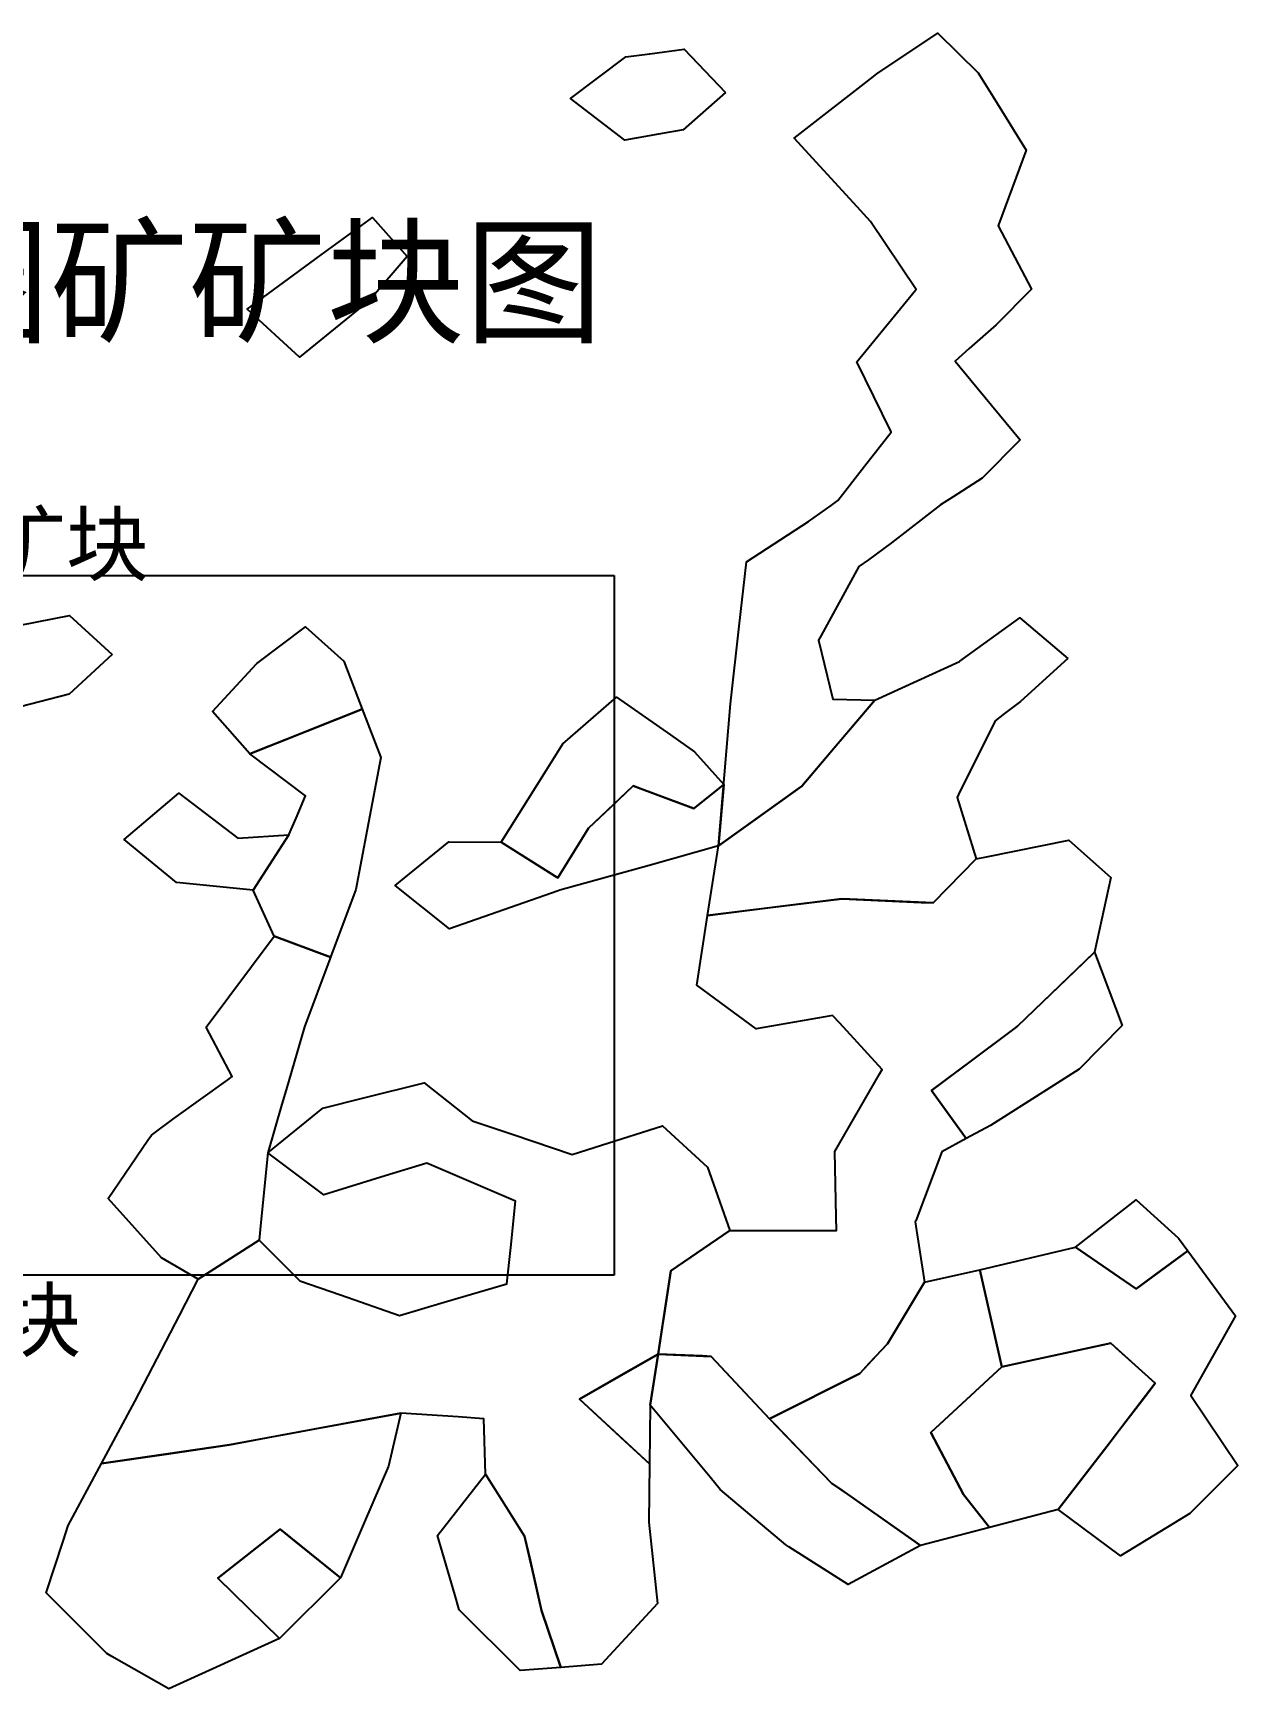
# Model space of a CAD drawing. Header units: metres. Extents: x 469944 to 470089, y 4349673 to 4349766.
# Drawn here: x 470029.5 to 470088.9, y 4349684.6 to 4349766.3 of the extents above; entities that cross this region are included whole.
import ezdxf

# ---------------------------------------------------------------- set-up
doc = ezdxf.new("R2010")
doc.units = ezdxf.units.M
doc.layers.add('综合图_历史矿块', color=7, linetype='Continuous')
doc.styles.add('CN_TTF', font='simsunb.ttf')
picture_1 = doc.add_image_def('image1.png', size_in_pixel=(1052, 908))

msp = doc.modelspace()

# ---------------------------------------------------------------- linework, layer by layer
at = {"layer": '综合图_历史矿块', "color": 9}
for points in [[(470076.078, 4349764.363), (470076.809, 4349763.185), (470078.436, 4349760.56), (470077.085, 4349756.865), (470077.069, 4349756.82), (470078.706, 4349753.693), (470076.96, 4349751.938), (470075.632, 4349750.764), (470074.936, 4349750.149), (470075.712, 4349749.213), (470078.15, 4349746.267), (470076.274, 4349744.365), (470074.841, 4349743.452), (470074.216, 4349743.054), (470071.793, 4349741.178), (470070.658, 4349740.348), (470070.195, 4349740.009), (470068.335, 4349736.613), (470068.203, 4349736.372), (470068.898, 4349733.465), (470070.982, 4349733.419), (470067.368, 4349729.173), (470063.26, 4349726.234), (470063.86, 4349733.23), (470064.29, 4349737.066), (470064.645, 4349740.239), (470067.704, 4349742.233), (470068.817, 4349743.023), (470069.154, 4349743.263), (470070.472, 4349744.954), (470071.79, 4349746.645), (470071.77, 4349746.684), (470070.087, 4349750.109), (470072.986, 4349753.649), (470073.011, 4349753.679), (470070.76, 4349757.041), (470070.106, 4349757.751), (470066.989, 4349761.139), (470070.908, 4349764.19), (470071.091, 4349764.333), (470074.079, 4349766.329), (470076.078, 4349764.363)], [(470063.616, 4349763.404), (470061.52, 4349761.557), (470060.297, 4349761.341), (470058.644, 4349761.051), (470055.963, 4349763.107), (470058.686, 4349765.16), (470059.875, 4349765.313), (470061.562, 4349765.53), (470063.616, 4349763.404)], [(470047.9, 4349755.313), (470046.114, 4349753.214), (470045.4, 4349752.633), (470042.59, 4349750.344), (470040.019, 4349752.71), (470043.351, 4349755.163), (470043.473, 4349755.252), (470046.186, 4349757.226), (470047.9, 4349755.313)], [(470033.355, 4349735.675), (470031.226, 4349733.718), (470028.814, 4349733.083), (470026.366, 4349736.637), (470031.254, 4349737.598), (470033.355, 4349735.675)], [(470044.776, 4349735.344), (470045.689, 4349732.969), (470043.277, 4349732.012), (470042.918, 4349731.87), (470040.148, 4349730.771), (470038.295, 4349732.851), (470040.473, 4349735.204), (470040.488, 4349735.221), (470042.888, 4349737.042), (470044.776, 4349735.344)], [(470080.5, 4349735.473), (470078.161, 4349733.35), (470077.371, 4349732.751), (470076.908, 4349732.4), (470075.108, 4349728.763), (470075.037, 4349728.619), (470075.981, 4349725.587), (470073.853, 4349723.413), (470069.735, 4349723.593), (470069.347, 4349723.61), (470066.035, 4349723.204), (470062.724, 4349722.798), (470063.26, 4349726.234), (470067.327, 4349729.144), (470067.368, 4349729.173), (470069.175, 4349731.296), (470070.705, 4349733.094), (470070.982, 4349733.419), (470073.072, 4349734.375), (470075.161, 4349735.331), (470075.171, 4349735.338), (470078.131, 4349737.48), (470080.5, 4349735.473)], [(470046.602, 4349730.595), (470045.932, 4349727.037), (470045.376, 4349724.078), (470044.124, 4349720.737), (470041.344, 4349721.778), (470040.307, 4349724.047), (470042.068, 4349726.779), (470042.421, 4349727.602), (470042.887, 4349728.688), (470040.148, 4349730.771), (470045.689, 4349732.969), (470046.602, 4349730.595)], [(470060.891, 4349731.706), (470062.08, 4349730.872), (470063.519, 4349729.254), (470062.046, 4349728.072), (470059.484, 4349729.025), (470059.05, 4349729.187), (470057.913, 4349728.108), (470056.857, 4349727.106), (470055.344, 4349724.648), (470052.534, 4349726.402), (470054.758, 4349729.953), (470055.576, 4349731.26), (470058.239, 4349733.565), (470060.891, 4349731.706)], [(470039.55, 4349726.611), (470042.068, 4349726.779), (470040.307, 4349724.047), (470036.529, 4349724.421), (470033.935, 4349726.538), (470036.64, 4349728.833), (470039.55, 4349726.611)], [(470063.26, 4349726.234), (470059.847, 4349725.264), (470055.436, 4349724.034), (470055.349, 4349724.01), (470049.988, 4349722.137), (470047.32, 4349724.278), (470049.955, 4349726.426), (470052.534, 4349726.402), (470055.225, 4349724.723), (470055.344, 4349724.648), (470056.857, 4349727.106), (470059.05, 4349729.187), (470062.048, 4349728.072), (470063.519, 4349729.254), (470063.26, 4349726.234)], [(470082.627, 4349724.664), (470081.817, 4349720.978), (470081.259, 4349720.442), (470078.008, 4349717.323), (470077.428, 4349716.89), (470074.163, 4349714.454), (470073.765, 4349714.157), (470075.484, 4349711.781), (470074.284, 4349711.13), (470072.992, 4349707.734), (470072.969, 4349707.674), (470073.431, 4349704.694), (470071.594, 4349701.664), (470070.704, 4349700.695), (470070.244, 4349700.194), (470065.786, 4349697.962), (470062.903, 4349701.04), (470062.482, 4349701.058), (470060.28, 4349701.153), (470060.914, 4349705.252), (470063.831, 4349707.254), (470067.899, 4349707.252), (470069.089, 4349707.252), (470069.075, 4349707.92), (470069.01, 4349711.145), (470071.224, 4349714.988), (470071.34, 4349715.189), (470069.246, 4349717.475), (470068.89, 4349717.863), (470068.53, 4349717.799), (470065.12, 4349717.194), (470062.187, 4349719.361), (470062.724, 4349722.798), (470065.827, 4349723.179), (470069.347, 4349723.61), (470073.267, 4349723.439), (470073.853, 4349723.413), (470075.981, 4349725.587), (470076.492, 4349725.689), (470080.545, 4349726.501), (470082.627, 4349724.664)], [(470044.124, 4349720.737), (470044.106, 4349720.688), (470042.836, 4349717.298), (470041.931, 4349714.192), (470041.723, 4349713.477), (470041.026, 4349711.087), (470040.684, 4349707.649), (470040.595, 4349706.764), (470037.598, 4349704.846), (470035.784, 4349705.893), (470033.151, 4349708.835), (470035.111, 4349711.7), (470035.289, 4349711.96), (470036.397, 4349712.772), (470039.049, 4349714.69), (470039.273, 4349714.852), (470037.995, 4349717.283), (470041.344, 4349721.778), (470044.124, 4349720.737)], [(470083.176, 4349717.362), (470081.065, 4349715.208), (470079.792, 4349714.401), (470076.684, 4349712.432), (470075.484, 4349711.781), (470073.765, 4349714.157), (470075.887, 4349715.74), (470077.919, 4349717.257), (470078.008, 4349717.323), (470081.817, 4349720.978), (470083.176, 4349717.362)], [(470051.11, 4349712.663), (470053.176, 4349711.965), (470056.049, 4349710.994), (470057.493, 4349711.453), (470060.505, 4349712.41), (470062.715, 4349710.374), (470063.831, 4349707.254), (470060.914, 4349705.252), (470060.578, 4349703.08), (470060.5, 4349702.575), (470060.28, 4349701.153), (470058.343, 4349700.038), (470056.407, 4349698.924), (470058.858, 4349696.66), (470059.858, 4349695.736), (470059.827, 4349692.85), (470060.005, 4349691.162), (470060.249, 4349688.849), (470057.493, 4349685.859), (470055.484, 4349685.695), (470054.538, 4349688.504), (470054.072, 4349690.537), (470053.699, 4349692.161), (470052.592, 4349693.921), (470051.766, 4349695.234), (470051.689, 4349697.962), (470050.423, 4349698.049), (470047.591, 4349698.243), (470045.798, 4349697.911), (470040.563, 4349696.941), (470039.145, 4349696.679), (470032.822, 4349695.749), (470034.464, 4349698.812), (470036.669, 4349703.056), (470037.598, 4349704.846), (470040.595, 4349706.764), (470042.614, 4349704.766), (470044.623, 4349704.07), (470047.533, 4349703.062), (470049.726, 4349703.709), (470052.827, 4349704.624), (470053.015, 4349706.412), (470053.255, 4349708.695), (470051.751, 4349709.34), (470048.874, 4349710.571), (470046.821, 4349709.94), (470043.789, 4349709.009), (470041.026, 4349711.087), (470043.749, 4349713.287), (470045.76, 4349713.79), (470048.747, 4349714.536), (470051.11, 4349712.663)], [(470085.952, 4349706.864), (470086.413, 4349706.238), (470083.864, 4349704.363), (470080.881, 4349706.429), (470083.87, 4349708.758), (470085.952, 4349706.864)], [(470083.292, 4349704.759), (470083.864, 4349704.363), (470085.138, 4349705.301), (470086.413, 4349706.238), (470088.771, 4349703.032), (470086.567, 4349699.126), (470086.559, 4349699.113), (470088.887, 4349695.658), (470086.516, 4349693.286), (470085.714, 4349692.797), (470083.104, 4349691.204), (470080.026, 4349693.482), (470082.417, 4349696.598), (470083.028, 4349697.395), (470084.421, 4349699.209), (470084.807, 4349699.713), (470082.871, 4349701.46), (470082.614, 4349701.692), (470077.239, 4349700.523), (470076.152, 4349705.312), (470080.881, 4349706.429), (470083.292, 4349704.759)], [(470077.239, 4349700.523), (470073.733, 4349697.284), (470073.755, 4349697.243), (470075.353, 4349694.224), (470076.627, 4349692.596), (470073.229, 4349691.71), (470069.657, 4349694.215), (470068.836, 4349694.79), (470065.786, 4349697.962), (470070.244, 4349700.194), (470071.275, 4349701.317), (470071.594, 4349701.664), (470073.431, 4349704.694), (470076.152, 4349705.312), (470077.239, 4349700.523)], [(470059.89, 4349698.623), (470059.858, 4349695.733), (470056.407, 4349698.924), (470060.28, 4349701.153), (470059.89, 4349698.623)], [(470062.903, 4349701.04), (470065.786, 4349697.962), (470066.022, 4349697.716), (470068.836, 4349694.79), (470069.183, 4349694.547), (470073.229, 4349691.71), (470069.658, 4349689.787), (470066.74, 4349691.647), (470066.588, 4349691.744), (470063.352, 4349694.471), (470062.851, 4349695.072), (470059.889, 4349698.624), (470060.28, 4349701.153), (470062.903, 4349701.04)], [(470084.807, 4349699.713), (470082.417, 4349696.598), (470082.023, 4349696.085), (470080.026, 4349693.482), (470076.627, 4349692.596), (470075.353, 4349694.224), (470073.733, 4349697.284), (470077.239, 4349700.523), (470078.591, 4349700.817), (470082.614, 4349701.692), (470084.807, 4349699.713)], [(470046.98, 4349695.628), (470045.796, 4349692.872), (470044.612, 4349690.115), (470042.341, 4349691.943), (470041.636, 4349692.51), (470038.796, 4349690.272), (470038.562, 4349690.088), (470041.612, 4349687.115), (470036.153, 4349684.632), (470033.331, 4349686.237), (470033.088, 4349686.375), (470030.088, 4349689.375), (470030.927, 4349691.922), (470031.179, 4349692.686), (470032.822, 4349695.749), (470035.908, 4349696.203), (470039.145, 4349696.679), (470041.317, 4349697.081), (470041.949, 4349697.198), (470043.368, 4349697.461), (470047.591, 4349698.243), (470046.98, 4349695.628)], [(470053.699, 4349692.161), (470053.965, 4349691.003), (470054.538, 4349688.504), (470055.484, 4349685.695), (470053.475, 4349685.531), (470050.475, 4349688.531), (470050.253, 4349689.29), (470049.4, 4349692.201), (470051.766, 4349695.234), (470053.699, 4349692.161)], [(470044.612, 4349690.115), (470041.612, 4349687.115), (470038.562, 4349690.088), (470041.636, 4349692.51), (470044.612, 4349690.115)]]:
    msp.add_lwpolyline(points, close=True, dxfattribs=at)

# ---------------------------------------------------------------- texts
at = {"color": 7, "style": 'CN_TTF'}
msp.add_text('3960平台 0914二次圈矿矿块图', height=5, dxfattribs=at).set_placement((469965.577, 4349751.567))
at = {"char_height": 3, "attachment_point": 1, "style": 'CN_TTF'}
for s, insert in [('6号矿块', (470020.848, 4349742.623)), ('3号矿块', (470017.505, 4349704.344))]:
    msp.add_mtext(s, dxfattribs=dict(at, insert=insert))

# ---------------------------------------------------------------- pictures from other files: only their frames are drawn
image = msp.add_image(picture_1, insert=(470018.122, 4349705.042), size_in_units=(40, 34.525))

doc.saveas('drawing.dxf')
